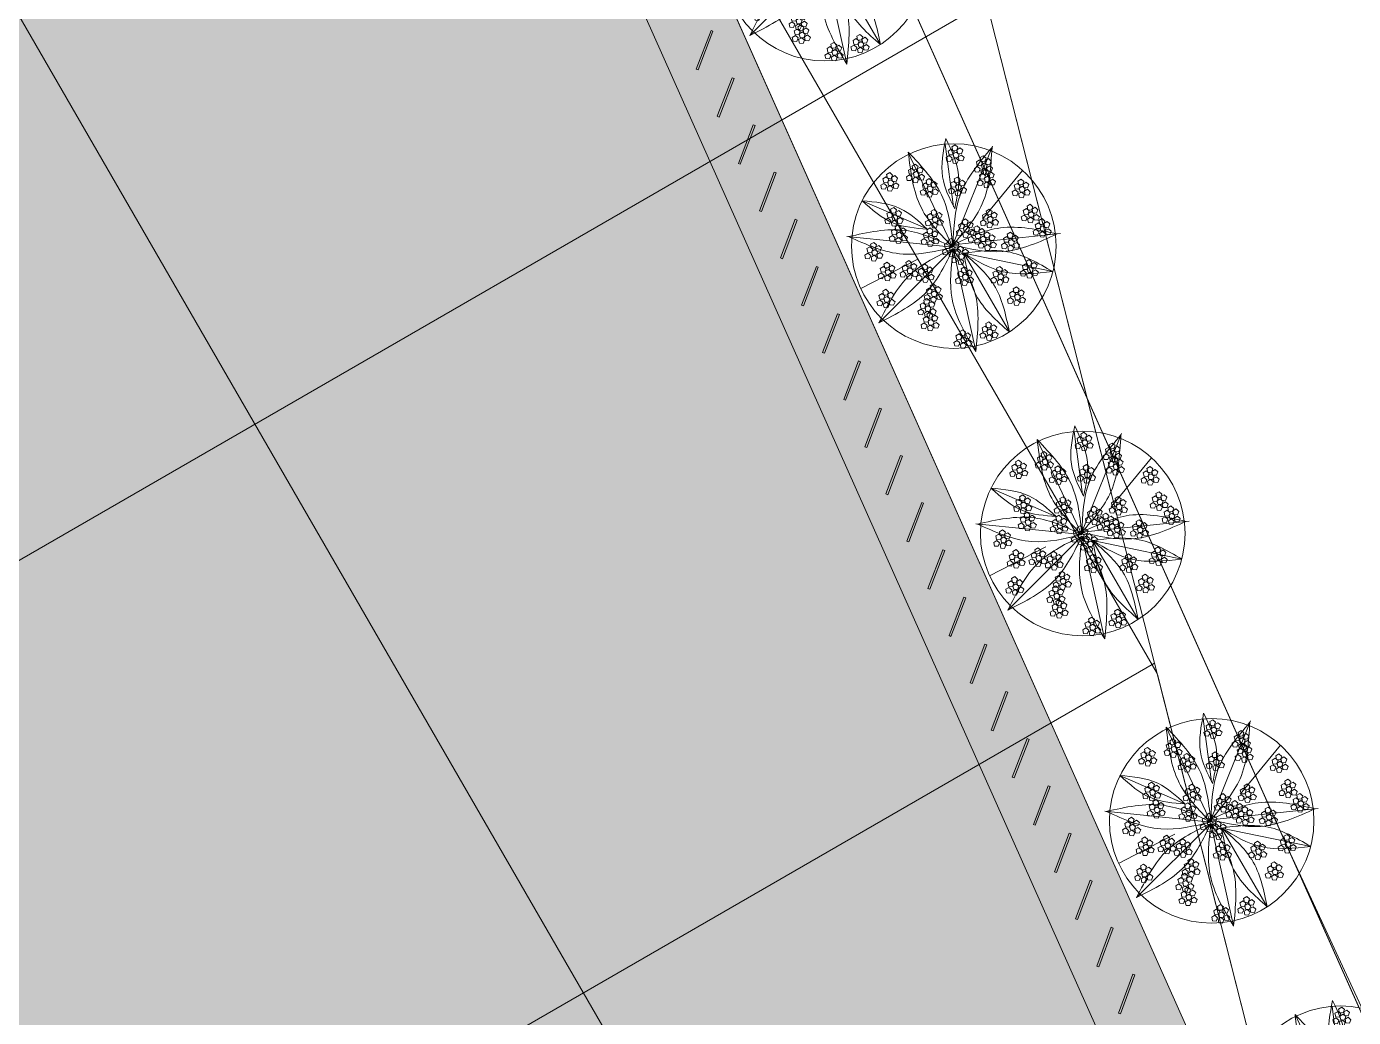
# Model space of a CAD drawing. Header units: inches. Extents: x 0 to 766, y -245 to 236.
# Drawn here: x 279.655 to 282.863, y 84.684 to 87.08 of the extents above; entities that cross this region are included whole.
import ezdxf

# ---------------------------------------------------------------- set-up
doc = ezdxf.new("R2010")
doc.units = ezdxf.units.IN
doc.header["$MEASUREMENT"] = 0
doc.linetypes.add('ACAD_ISO13W100', pattern=[36, 12, -3, 12, -3, 0, -3, 0, -3])
for name, color, linetype, lineweight in [('DLP_ETAPAS', 251, 'Continuous', 9), ('DLP_HATCH', 251, 'Continuous', 9), ('XREF_PAISAJISMO_200612$0$A-CARP', 251, 'Continuous', 9), ('XREF_PAISAJISMO_200612$0$A-MURO BAJO', 251, 'Continuous', 9), ('XREF_PAISAJISMO_200612$0$A-PISO', 251, 'Continuous', 9), ('XREF_PAISAJISMO_200612$0$HATCH MUROS', 251, 'Continuous', 9), ('XREF_VEGETACION_200612$0$0_PA_alternathera verde', 251, 'Continuous', 9), ('XREF_VEGETACION_200612$0$0_PA_TECOMARIA', 251, 'Continuous', 9), ('XREF_VEGETACION_200612$0$0_PA_VEGETACION', 251, 'Continuous', 9)]:
    doc.layers.add(name, color=color, linetype=linetype, lineweight=lineweight)

# ---------------------------------------------------------------- blocks, each defined once
blk = doc.blocks.new('XREF_VEGETACION_200612$0$TECOMARIA1')
at = {"layer": 'XREF_VEGETACION_200612$0$0_PA_TECOMARIA', "color": 87, "lineweight": 0, "true_color": 0x50873a}
for p, q in [((-0.0383, 0.2759), (0.0034, 0.0851)), ((-0.1413, 0.2525), (0.004, 0.0006)), ((0.1426, 0.2507), (0.004, 0.0006)), ((0.22, 0.1821), (0.0943, 0.0634)), ((-0.2346, 0.1388), (-0.0803, 0.0606)), ((0.2914, 0.0743), (0.0092, 0.0045)), ((-0.2816, 0.0442), (0.0012, -0.0018)), ((0.2056, -0.2155), (0.0092, 0.0045)), ((-0.1897, -0.2155), (0.0012, -0.0018)), ((-0.0936, -0.2594), (0.008, -0.0327)), ((0.1095, -0.2594), (0.008, -0.0327)), ((0.2853, -0.0311), (0.1128, -0.0199))]:
    blk.add_line(p, q, dxfattribs=at)
at = {"layer": 'XREF_VEGETACION_200612$0$0_PA_TECOMARIA', "color": 20, "lineweight": 0, "true_color": 0xf94f06}
for points in [[(0.0352, 0.2553), (0.026, 0.2592), (0.0194, 0.2517), (0.0246, 0.2431), (0.0344, 0.2453)], [(0.0529, 0.261), (0.0437, 0.2649), (0.0371, 0.2574), (0.0423, 0.2488), (0.0521, 0.251)], [(0.0683, 0.2596), (0.0591, 0.2636), (0.0525, 0.256), (0.0577, 0.2474), (0.0674, 0.2496)], [(0.0408, 0.2379), (0.0316, 0.2418), (0.025, 0.2343), (0.0301, 0.2257), (0.0399, 0.2279)], [(0.0545, 0.2455), (0.0453, 0.2495), (0.0387, 0.2419), (0.0438, 0.2333), (0.0536, 0.2355)], [(0.0561, 0.2292), (0.0468, 0.2331), (0.0403, 0.2256), (0.0454, 0.217), (0.0552, 0.2192)], [(0.0698, 0.2437), (0.0606, 0.2476), (0.054, 0.2401), (0.0591, 0.2315), (0.0689, 0.2337)], [(0.1126, 0.2181), (0.1033, 0.222), (0.0968, 0.2144), (0.1019, 0.2058), (0.1117, 0.2081)], [(0.1279, 0.2167), (0.1187, 0.2206), (0.1121, 0.2131), (0.1173, 0.2045), (0.1271, 0.2067)], [(-0.1448, 0.1795), (-0.154, 0.1834), (-0.1606, 0.1759), (-0.1554, 0.1673), (-0.1456, 0.1695)], [(-0.1271, 0.1852), (-0.1363, 0.1891), (-0.1429, 0.1816), (-0.1377, 0.173), (-0.1279, 0.1752)], [(-0.1117, 0.1838), (-0.1209, 0.1878), (-0.1275, 0.1802), (-0.1223, 0.1716), (-0.1126, 0.1738)], [(-0.0353, 0.1908), (-0.0445, 0.1948), (-0.0511, 0.1872), (-0.0459, 0.1786), (-0.0361, 0.1809)], [(-0.0176, 0.1965), (-0.0268, 0.2005), (-0.0334, 0.1929), (-0.0282, 0.1843), (-0.0185, 0.1865)], [(-0.016, 0.1811), (-0.0252, 0.185), (-0.0318, 0.1774), (-0.0267, 0.1688), (-0.0169, 0.1711)], [(-0.0022, 0.1952), (-0.0114, 0.1991), (-0.018, 0.1915), (-0.0129, 0.1829), (-0.0031, 0.1852)], [(-0.0007, 0.1792), (-0.01, 0.1831), (-0.0165, 0.1756), (-0.0114, 0.167), (-0.0016, 0.1692)], [(0.0949, 0.2124), (0.0857, 0.2163), (0.0791, 0.2087), (0.0842, 0.2001), (0.094, 0.2024)], [(0.1004, 0.1949), (0.0912, 0.1989), (0.0846, 0.1913), (0.0898, 0.1827), (0.0995, 0.185)], [(0.1141, 0.2026), (0.1049, 0.2065), (0.0983, 0.199), (0.1035, 0.1904), (0.1132, 0.1926)], [(0.1157, 0.1863), (0.1065, 0.1902), (0.0999, 0.1826), (0.105, 0.174), (0.1148, 0.1763)], [(0.1294, 0.2007), (0.1202, 0.2047), (0.1136, 0.1971), (0.1188, 0.1885), (0.1285, 0.1908)], [(-0.1392, 0.1621), (-0.1484, 0.166), (-0.155, 0.1584), (-0.1499, 0.1498), (-0.1401, 0.1521)], [(-0.1255, 0.1697), (-0.1347, 0.1736), (-0.1413, 0.1661), (-0.1362, 0.1575), (-0.1264, 0.1597)], [(-0.1239, 0.1534), (-0.1332, 0.1573), (-0.1397, 0.1498), (-0.1346, 0.1412), (-0.1248, 0.1434)], [(-0.1102, 0.1679), (-0.1194, 0.1718), (-0.126, 0.1642), (-0.1209, 0.1556), (-0.1111, 0.1579)], [(-0.0667, 0.1532), (-0.0759, 0.1571), (-0.0825, 0.1495), (-0.0773, 0.1409), (-0.0676, 0.1432)], [(-0.049, 0.1589), (-0.0582, 0.1628), (-0.0648, 0.1552), (-0.0596, 0.1466), (-0.0499, 0.1489)], [(-0.0474, 0.1434), (-0.0567, 0.1473), (-0.0632, 0.1398), (-0.0581, 0.1312), (-0.0483, 0.1334)], [(-0.0336, 0.1575), (-0.0428, 0.1614), (-0.0494, 0.1539), (-0.0443, 0.1453), (-0.0345, 0.1475)], [(-0.0321, 0.1416), (-0.0414, 0.1455), (-0.048, 0.1379), (-0.0428, 0.1293), (-0.033, 0.1316)], [(-0.0297, 0.1734), (-0.039, 0.1774), (-0.0455, 0.1698), (-0.0404, 0.1612), (-0.0306, 0.1634)], [(-0.0144, 0.1647), (-0.0237, 0.1687), (-0.0303, 0.1611), (-0.0251, 0.1525), (-0.0153, 0.1547)], [(0.085, 0.1585), (0.0758, 0.1625), (0.0692, 0.1549), (0.0744, 0.1463), (0.0842, 0.1485)], [(0.0906, 0.1411), (0.0814, 0.145), (0.0748, 0.1375), (0.0799, 0.1289), (0.0897, 0.1311)], [(0.1027, 0.1642), (0.0935, 0.1681), (0.0869, 0.1606), (0.0921, 0.152), (0.1019, 0.1542)], [(0.1043, 0.1487), (0.0951, 0.1527), (0.0885, 0.1451), (0.0936, 0.1365), (0.1034, 0.1388)], [(0.1181, 0.1629), (0.1089, 0.1668), (0.1023, 0.1592), (0.1075, 0.1506), (0.1172, 0.1529)], [(0.1196, 0.1469), (0.1104, 0.1508), (0.1038, 0.1433), (0.1089, 0.1347), (0.1187, 0.1369)], [(0.2008, 0.155), (0.1916, 0.1589), (0.185, 0.1513), (0.1901, 0.1427), (0.1999, 0.145)], [(0.2185, 0.1607), (0.2093, 0.1646), (0.2027, 0.157), (0.2078, 0.1484), (0.2176, 0.1507)], [(0.22, 0.1452), (0.2108, 0.1491), (0.2042, 0.1416), (0.2094, 0.133), (0.2192, 0.1352)], [(0.2339, 0.1593), (0.2246, 0.1632), (0.218, 0.1557), (0.2232, 0.1471), (0.233, 0.1493)], [(0.2353, 0.1433), (0.2261, 0.1473), (0.2195, 0.1397), (0.2247, 0.1311), (0.2344, 0.1334)], [(-0.1672, 0.1182), (-0.1764, 0.1221), (-0.183, 0.1146), (-0.1779, 0.106), (-0.1681, 0.1082)], [(-0.1495, 0.1239), (-0.1587, 0.1278), (-0.1653, 0.1203), (-0.1602, 0.1117), (-0.1504, 0.1139)], [(-0.148, 0.1084), (-0.1572, 0.1123), (-0.1638, 0.1048), (-0.1586, 0.0962), (-0.1488, 0.0984)], [(-0.1341, 0.1225), (-0.1434, 0.1265), (-0.15, 0.1189), (-0.1448, 0.1103), (-0.135, 0.1125)], [(-0.1327, 0.1066), (-0.1419, 0.1105), (-0.1485, 0.1029), (-0.1433, 0.0943), (-0.1335, 0.0966)], [(-0.0611, 0.1358), (-0.0704, 0.1397), (-0.077, 0.1321), (-0.0718, 0.1235), (-0.062, 0.1258)], [(-0.0459, 0.1271), (-0.0551, 0.131), (-0.0617, 0.1234), (-0.0565, 0.1148), (-0.0467, 0.1171)], [(0.1059, 0.1324), (0.0966, 0.1363), (0.0901, 0.1288), (0.0952, 0.1202), (0.105, 0.1224)], [(0.2063, 0.1376), (0.1971, 0.1415), (0.1905, 0.1339), (0.1957, 0.1253), (0.2054, 0.1276)], [(0.2216, 0.1289), (0.2124, 0.1328), (0.2058, 0.1252), (0.211, 0.1166), (0.2207, 0.1189)], [(-0.2291, 0.0778), (-0.2384, 0.0818), (-0.2449, 0.0742), (-0.2398, 0.0656), (-0.23, 0.0679)], [(-0.2114, 0.0835), (-0.2207, 0.0875), (-0.2273, 0.0799), (-0.2221, 0.0713), (-0.2123, 0.0735)], [(-0.1961, 0.0822), (-0.2053, 0.0861), (-0.2119, 0.0785), (-0.2067, 0.0699), (-0.197, 0.0722)], [(-0.1617, 0.1008), (-0.1709, 0.1047), (-0.1775, 0.0971), (-0.1723, 0.0885), (-0.1626, 0.0908)], [(-0.1464, 0.0921), (-0.1556, 0.096), (-0.1622, 0.0885), (-0.157, 0.0799), (-0.1473, 0.0821)], [(-0.1286, 0.0725), (-0.1378, 0.0764), (-0.1444, 0.0689), (-0.1392, 0.0603), (-0.1295, 0.0625)], [(-0.1109, 0.0782), (-0.1201, 0.0821), (-0.1267, 0.0746), (-0.1215, 0.066), (-0.1118, 0.0682)], [(-0.0955, 0.0768), (-0.1047, 0.0808), (-0.1113, 0.0732), (-0.1062, 0.0646), (-0.0964, 0.0668)], [(-0.0227, 0.0778), (-0.0319, 0.0818), (-0.0385, 0.0742), (-0.0334, 0.0656), (-0.0236, 0.0679)], [(-0.005, 0.0835), (-0.0142, 0.0875), (-0.0208, 0.0799), (-0.0157, 0.0713), (-0.0059, 0.0735)], [(0.0104, 0.0822), (0.0011, 0.0861), (-0.0054, 0.0785), (-0.0003, 0.0699), (0.0095, 0.0722)], [(0.0249, 0.0984), (0.0157, 0.1023), (0.0091, 0.0947), (0.0142, 0.0861), (0.024, 0.0884)], [(0.0304, 0.0809), (0.0212, 0.0849), (0.0146, 0.0773), (0.0198, 0.0687), (0.0295, 0.071)], [(0.0426, 0.104), (0.0333, 0.108), (0.0268, 0.1004), (0.0319, 0.0918), (0.0417, 0.0941)], [(0.0441, 0.0886), (0.0349, 0.0925), (0.0283, 0.0849), (0.0335, 0.0763), (0.0432, 0.0786)], [(0.0457, 0.0722), (0.0365, 0.0762), (0.0299, 0.0686), (0.0351, 0.06), (0.0448, 0.0623)], [(0.0579, 0.1027), (0.0487, 0.1066), (0.0421, 0.0991), (0.0473, 0.0905), (0.0571, 0.0927)], [(0.0594, 0.0867), (0.0502, 0.0907), (0.0436, 0.0831), (0.0488, 0.0745), (0.0585, 0.0767)], [(0.1335, 0.0984), (0.1242, 0.1023), (0.1177, 0.0947), (0.1228, 0.0861), (0.1326, 0.0884)], [(0.139, 0.0809), (0.1298, 0.0849), (0.1232, 0.0773), (0.1284, 0.0687), (0.1381, 0.071)], [(0.1512, 0.104), (0.1419, 0.108), (0.1354, 0.1004), (0.1405, 0.0918), (0.1503, 0.0941)], [(0.1527, 0.0886), (0.1435, 0.0925), (0.1369, 0.0849), (0.1421, 0.0763), (0.1518, 0.0786)], [(0.1543, 0.0722), (0.1451, 0.0762), (0.1385, 0.0686), (0.1436, 0.06), (0.1534, 0.0623)], [(0.1665, 0.1027), (0.1573, 0.1066), (0.1507, 0.0991), (0.1559, 0.0905), (0.1657, 0.0927)], [(0.168, 0.0867), (0.1588, 0.0907), (0.1522, 0.0831), (0.1574, 0.0745), (0.1671, 0.0767)], [(0.2221, 0.0752), (0.2128, 0.0791), (0.2062, 0.0715), (0.2114, 0.0629), (0.2212, 0.0652)], [(0.2398, 0.0809), (0.2305, 0.0848), (0.2239, 0.0772), (0.2291, 0.0686), (0.2389, 0.0709)], [(0.2551, 0.0795), (0.2459, 0.0834), (0.2393, 0.0759), (0.2445, 0.0673), (0.2542, 0.0695)], [(-0.2236, 0.0604), (-0.2328, 0.0643), (-0.2394, 0.0568), (-0.2343, 0.0482), (-0.2245, 0.0504)], [(-0.2099, 0.0681), (-0.2191, 0.072), (-0.2257, 0.0644), (-0.2205, 0.0558), (-0.2108, 0.0581)], [(-0.2083, 0.0517), (-0.2175, 0.0557), (-0.2241, 0.0481), (-0.219, 0.0395), (-0.2092, 0.0417)], [(-0.1946, 0.0662), (-0.2038, 0.0701), (-0.2104, 0.0626), (-0.2053, 0.054), (-0.1955, 0.0562)], [(-0.123, 0.0551), (-0.1323, 0.059), (-0.1389, 0.0514), (-0.1337, 0.0428), (-0.1239, 0.0451)], [(-0.1093, 0.0627), (-0.1186, 0.0667), (-0.1251, 0.0591), (-0.12, 0.0505), (-0.1102, 0.0527)], [(-0.1077, 0.0464), (-0.117, 0.0503), (-0.1236, 0.0428), (-0.1184, 0.0342), (-0.1086, 0.0364)], [(-0.094, 0.0609), (-0.1033, 0.0648), (-0.1098, 0.0572), (-0.1047, 0.0486), (-0.0949, 0.0509)], [(-0.093, 0.0369), (-0.1022, 0.0408), (-0.1088, 0.0333), (-0.1036, 0.0247), (-0.0938, 0.0269)], [(-0.0776, 0.0355), (-0.0868, 0.0395), (-0.0934, 0.0319), (-0.0883, 0.0233), (-0.0785, 0.0255)], [(-0.0172, 0.0604), (-0.0264, 0.0643), (-0.033, 0.0568), (-0.0278, 0.0482), (-0.0181, 0.0504)], [(-0.0035, 0.0681), (-0.0127, 0.072), (-0.0193, 0.0644), (-0.0141, 0.0558), (-0.0043, 0.0581)], [(-0.0019, 0.0517), (-0.0111, 0.0557), (-0.0177, 0.0481), (-0.0125, 0.0395), (-0.0028, 0.0417)], [(0.0118, 0.0662), (0.0026, 0.0701), (-0.004, 0.0626), (0.0012, 0.054), (0.011, 0.0562)], [(0.1972, 0.0473), (0.188, 0.0513), (0.1814, 0.0437), (0.1865, 0.0351), (0.1963, 0.0374)], [(0.2149, 0.053), (0.2057, 0.057), (0.1991, 0.0494), (0.2042, 0.0408), (0.214, 0.043)], [(0.2164, 0.0376), (0.2072, 0.0415), (0.2006, 0.0339), (0.2058, 0.0253), (0.2156, 0.0276)], [(0.2276, 0.0578), (0.2184, 0.0617), (0.2118, 0.0541), (0.2169, 0.0455), (0.2267, 0.0478)], [(0.2303, 0.0517), (0.221, 0.0556), (0.2145, 0.048), (0.2196, 0.0394), (0.2294, 0.0417)], [(0.2317, 0.0357), (0.2225, 0.0397), (0.2159, 0.0321), (0.2211, 0.0235), (0.2309, 0.0257)], [(0.2413, 0.0654), (0.2321, 0.0693), (0.2255, 0.0618), (0.2306, 0.0532), (0.2404, 0.0554)], [(0.2429, 0.0491), (0.2337, 0.053), (0.2271, 0.0454), (0.2322, 0.0368), (0.242, 0.0391)], [(0.2566, 0.0636), (0.2474, 0.0675), (0.2408, 0.0599), (0.2459, 0.0513), (0.2557, 0.0536)], [(-0.1107, 0.0312), (-0.1199, 0.0351), (-0.1265, 0.0276), (-0.1213, 0.019), (-0.1115, 0.0212)], [(-0.1051, 0.0138), (-0.1144, 0.0177), (-0.1209, 0.0102), (-0.1158, 0.0016), (-0.106, 0.0038)], [(-0.0914, 0.0214), (-0.1006, 0.0254), (-0.1072, 0.0178), (-0.1021, 0.0092), (-0.0923, 0.0114)], [(-0.0898, 0.0051), (-0.0991, 0.009), (-0.1056, 0.0015), (-0.1005, -0.0071), (-0.0907, -0.0049)], [(-0.0761, 0.0196), (-0.0853, 0.0235), (-0.0919, 0.0159), (-0.0868, 0.0073), (-0.077, 0.0096)], [(-0.0119, 0.0142), (-0.0212, 0.0181), (-0.0277, 0.0105), (-0.0226, 0.0019), (-0.0128, 0.0042)], [(-0.0064, -0.0033), (-0.0156, 0.0007), (-0.0222, -0.0069), (-0.0171, -0.0155), (-0.0073, -0.0132)], [(0.0058, 0.0199), (-0.0035, 0.0238), (-0.01, 0.0162), (-0.0049, 0.0076), (0.0049, 0.0099)], [(0.0073, 0.0044), (-0.0019, 0.0083), (-0.0085, 0.0008), (-0.0033, -0.0078), (0.0064, -0.0056)], [(0.0211, 0.0185), (0.0119, 0.0224), (0.0053, 0.0149), (0.0105, 0.0063), (0.0203, 0.0085)], [(0.0226, 0.0025), (0.0134, 0.0065), (0.0068, -0.0011), (0.012, -0.0097), (0.0217, -0.0074)], [(0.0536, 0.0142), (0.0444, 0.0181), (0.0378, 0.0105), (0.0429, 0.0019), (0.0527, 0.0042)], [(0.0591, -0.0033), (0.0499, 0.0007), (0.0433, -0.0069), (0.0485, -0.0155), (0.0582, -0.0132)], [(0.0713, 0.0199), (0.0621, 0.0238), (0.0555, 0.0162), (0.0606, 0.0076), (0.0704, 0.0099)], [(0.0728, 0.0044), (0.0636, 0.0083), (0.057, 0.0008), (0.0622, -0.0078), (0.072, -0.0056)], [(0.0867, 0.0185), (0.0774, 0.0224), (0.0708, 0.0149), (0.076, 0.0063), (0.0858, 0.0085)], [(0.0881, 0.0025), (0.0789, 0.0065), (0.0723, -0.0011), (0.0775, -0.0097), (0.0872, -0.0074)], [(0.2027, 0.0299), (0.1935, 0.0339), (0.1869, 0.0263), (0.1921, 0.0177), (0.2018, 0.0199)], [(0.218, 0.0212), (0.2088, 0.0252), (0.2022, 0.0176), (0.2074, 0.009), (0.2171, 0.0112)], [(-0.1839, -0.0277), (-0.1931, -0.0238), (-0.1997, -0.0313), (-0.1946, -0.0399), (-0.1848, -0.0377)], [(-0.1662, -0.022), (-0.1754, -0.0181), (-0.182, -0.0256), (-0.1769, -0.0343), (-0.1671, -0.032)], [(-0.1647, -0.0375), (-0.1739, -0.0336), (-0.1805, -0.0411), (-0.1753, -0.0497), (-0.1655, -0.0475)], [(-0.1508, -0.0234), (-0.1601, -0.0194), (-0.1666, -0.027), (-0.1615, -0.0356), (-0.1517, -0.0334)], [(-0.1494, -0.0393), (-0.1586, -0.0354), (-0.1652, -0.043), (-0.16, -0.0516), (-0.1502, -0.0493)], [(-0.1412, -0.0181), (-0.1504, -0.0142), (-0.157, -0.0218), (-0.1518, -0.0304), (-0.1421, -0.0281)], [(-0.1356, -0.0355), (-0.1449, -0.0316), (-0.1515, -0.0392), (-0.1463, -0.0478), (-0.1365, -0.0455)], [(-0.1235, -0.0124), (-0.1327, -0.0085), (-0.1393, -0.0161), (-0.1341, -0.0247), (-0.1244, -0.0224)], [(-0.1219, -0.0279), (-0.1312, -0.024), (-0.1377, -0.0315), (-0.1326, -0.0401), (-0.1228, -0.0379)], [(-0.1081, -0.0138), (-0.1173, -0.0099), (-0.1239, -0.0174), (-0.1188, -0.026), (-0.109, -0.0238)], [(-0.1066, -0.0297), (-0.1159, -0.0258), (-0.1224, -0.0334), (-0.1173, -0.042), (-0.1075, -0.0397)], [(-0.0146, -0.019), (-0.0238, -0.0151), (-0.0304, -0.0227), (-0.0253, -0.0313), (-0.0155, -0.029)], [(-0.0091, -0.0364), (-0.0183, -0.0325), (-0.0249, -0.0401), (-0.0197, -0.0487), (-0.01, -0.0464)], [(0.0031, -0.0133), (-0.0062, -0.0094), (-0.0127, -0.017), (-0.0076, -0.0256), (0.0022, -0.0233)], [(0.0046, -0.0288), (-0.0046, -0.0249), (-0.0112, -0.0324), (-0.006, -0.041), (0.0037, -0.0388)], [(0.0089, -0.0119), (-0.0003, -0.008), (-0.0069, -0.0156), (-0.0018, -0.0242), (0.008, -0.0219)], [(0.0184, -0.0147), (0.0092, -0.0108), (0.0026, -0.0183), (0.0078, -0.0269), (0.0176, -0.0247)], [(0.0199, -0.0306), (0.0107, -0.0267), (0.0041, -0.0343), (0.0093, -0.0429), (0.019, -0.0406)], [(0.0572, -0.0226), (0.048, -0.0187), (0.0414, -0.0262), (0.0465, -0.0348), (0.0563, -0.0326)], [(0.0627, -0.04), (0.0535, -0.0361), (0.0469, -0.0437), (0.0521, -0.0523), (0.0618, -0.05)], [(0.0744, -0.0119), (0.0652, -0.008), (0.0586, -0.0156), (0.0638, -0.0242), (0.0735, -0.0219)], [(0.0749, -0.0169), (0.0656, -0.013), (0.0591, -0.0206), (0.0642, -0.0292), (0.074, -0.0269)], [(0.0764, -0.0324), (0.0672, -0.0285), (0.0606, -0.036), (0.0658, -0.0446), (0.0755, -0.0424)], [(0.0902, -0.0183), (0.081, -0.0144), (0.0744, -0.0219), (0.0796, -0.0305), (0.0894, -0.0283)], [(0.0917, -0.0342), (0.0825, -0.0303), (0.0759, -0.0379), (0.0811, -0.0465), (0.0908, -0.0442)], [(0.1133, -0.0234), (0.1041, -0.0194), (0.0975, -0.027), (0.1027, -0.0356), (0.1124, -0.0333)], [(0.131, -0.0177), (0.1218, -0.0137), (0.1152, -0.0213), (0.1204, -0.0299), (0.1301, -0.0277)], [(0.1326, -0.0331), (0.1233, -0.0292), (0.1168, -0.0368), (0.1219, -0.0454), (0.1317, -0.0431)], [(0.1464, -0.019), (0.1372, -0.0151), (0.1306, -0.0227), (0.1357, -0.0313), (0.1455, -0.029)], [(0.1479, -0.035), (0.1386, -0.0311), (0.132, -0.0386), (0.1372, -0.0472), (0.147, -0.045)], [(-0.2094, -0.0567), (-0.2186, -0.0528), (-0.2252, -0.0603), (-0.22, -0.0689), (-0.2103, -0.0667)], [(-0.2039, -0.0741), (-0.2131, -0.0702), (-0.2197, -0.0777), (-0.2145, -0.0863), (-0.2047, -0.0841)], [(-0.1917, -0.051), (-0.2009, -0.0471), (-0.2075, -0.0546), (-0.2024, -0.0632), (-0.1926, -0.061)], [(-0.1901, -0.0665), (-0.1994, -0.0625), (-0.206, -0.0701), (-0.2008, -0.0787), (-0.191, -0.0765)], [(-0.1784, -0.0451), (-0.1876, -0.0412), (-0.1942, -0.0488), (-0.189, -0.0574), (-0.1792, -0.0551)], [(-0.1763, -0.0524), (-0.1856, -0.0484), (-0.1921, -0.056), (-0.187, -0.0646), (-0.1772, -0.0623)], [(-0.1749, -0.0683), (-0.1841, -0.0644), (-0.1907, -0.0719), (-0.1855, -0.0805), (-0.1757, -0.0783)], [(-0.1631, -0.0538), (-0.1723, -0.0499), (-0.1789, -0.0574), (-0.1737, -0.066), (-0.164, -0.0638)], [(-0.1203, -0.0442), (-0.1296, -0.0403), (-0.1362, -0.0479), (-0.131, -0.0565), (-0.1212, -0.0542)], [(-0.0541, -0.0603), (-0.0633, -0.0563), (-0.0699, -0.0639), (-0.0648, -0.0725), (-0.055, -0.0703)], [(-0.0364, -0.0546), (-0.0456, -0.0507), (-0.0522, -0.0582), (-0.0471, -0.0668), (-0.0373, -0.0646)], [(-0.0349, -0.0701), (-0.0441, -0.0661), (-0.0507, -0.0737), (-0.0455, -0.0823), (-0.0358, -0.08)], [(-0.021, -0.0559), (-0.0303, -0.052), (-0.0369, -0.0596), (-0.0317, -0.0682), (-0.0219, -0.0659)], [(-0.0196, -0.0719), (-0.0288, -0.068), (-0.0354, -0.0755), (-0.0302, -0.0841), (-0.0205, -0.0819)], [(0.0599, -0.0549), (0.0506, -0.051), (0.0441, -0.0585), (0.0492, -0.0671), (0.059, -0.0649)], [(0.0654, -0.0723), (0.0562, -0.0684), (0.0496, -0.0759), (0.0548, -0.0845), (0.0645, -0.0823)], [(0.0776, -0.0492), (0.0683, -0.0453), (0.0618, -0.0528), (0.0669, -0.0614), (0.0767, -0.0592)], [(0.078, -0.0487), (0.0688, -0.0448), (0.0622, -0.0524), (0.0674, -0.061), (0.0771, -0.0587)], [(0.0791, -0.0647), (0.0699, -0.0607), (0.0633, -0.0683), (0.0685, -0.0769), (0.0782, -0.0747)], [(0.0929, -0.0506), (0.0837, -0.0466), (0.0771, -0.0542), (0.0823, -0.0628), (0.0921, -0.0606)], [(0.0944, -0.0665), (0.0852, -0.0626), (0.0786, -0.0701), (0.0838, -0.0787), (0.0935, -0.0765)], [(0.1189, -0.0408), (0.1096, -0.0368), (0.103, -0.0444), (0.1082, -0.053), (0.118, -0.0508)], [(0.1341, -0.0495), (0.1249, -0.0455), (0.1183, -0.0531), (0.1235, -0.0617), (0.1333, -0.0595)], [(0.2304, -0.0459), (0.2212, -0.042), (0.2146, -0.0496), (0.2198, -0.0582), (0.2295, -0.0559)], [(0.2359, -0.0633), (0.2267, -0.0594), (0.2201, -0.067), (0.2253, -0.0756), (0.2351, -0.0733)], [(0.2481, -0.0402), (0.2389, -0.0363), (0.2323, -0.0439), (0.2374, -0.0525), (0.2472, -0.0502)], [(0.2497, -0.0557), (0.2404, -0.0518), (0.2338, -0.0593), (0.239, -0.0679), (0.2488, -0.0657)], [(0.2512, -0.072), (0.242, -0.0681), (0.2354, -0.0757), (0.2406, -0.0843), (0.2504, -0.082)], [(0.2635, -0.0416), (0.2542, -0.0377), (0.2477, -0.0452), (0.2528, -0.0538), (0.2626, -0.0516)], [(0.2649, -0.0575), (0.2557, -0.0536), (0.2491, -0.0612), (0.2543, -0.0698), (0.2641, -0.0675)], [(-0.1886, -0.0828), (-0.1978, -0.0789), (-0.2044, -0.0864), (-0.1992, -0.095), (-0.1894, -0.0928)], [(-0.0486, -0.0777), (-0.0578, -0.0738), (-0.0644, -0.0813), (-0.0592, -0.0899), (-0.0495, -0.0877)], [(-0.0333, -0.0864), (-0.0425, -0.0825), (-0.0491, -0.09), (-0.0439, -0.0986), (-0.0342, -0.0964)], [(0.0807, -0.081), (0.0715, -0.0771), (0.0649, -0.0846), (0.07, -0.0932), (0.0798, -0.091)], [(0.0958, -0.1069), (0.0866, -0.103), (0.08, -0.1105), (0.0851, -0.1191), (0.0949, -0.1169)], [(0.1135, -0.1012), (0.1042, -0.0973), (0.0977, -0.1049), (0.1028, -0.1135), (0.1126, -0.1112)], [(0.1288, -0.1026), (0.1196, -0.0987), (0.113, -0.1062), (0.1182, -0.1148), (0.128, -0.1126)], [(0.1891, -0.106), (0.1799, -0.1021), (0.1733, -0.1096), (0.1785, -0.1182), (0.1882, -0.116)], [(0.2068, -0.1003), (0.1976, -0.0964), (0.191, -0.104), (0.1962, -0.1126), (0.2059, -0.1103)], [(0.2222, -0.1017), (0.213, -0.0978), (0.2064, -0.1053), (0.2115, -0.1139), (0.2213, -0.1117)], [(0.0031, -0.1378), (-0.0061, -0.1339), (-0.0127, -0.1415), (-0.0075, -0.1501), (0.0022, -0.1478)], [(0.0208, -0.1321), (0.0116, -0.1282), (0.005, -0.1358), (0.0102, -0.1444), (0.0199, -0.1421)], [(0.0224, -0.1476), (0.0132, -0.1437), (0.0066, -0.1512), (0.0117, -0.1598), (0.0215, -0.1576)], [(0.0362, -0.1335), (0.027, -0.1296), (0.0204, -0.1371), (0.0255, -0.1457), (0.0353, -0.1435)], [(0.1013, -0.1243), (0.0921, -0.1204), (0.0855, -0.128), (0.0907, -0.1366), (0.1004, -0.1343)], [(0.115, -0.1167), (0.1058, -0.1128), (0.0992, -0.1203), (0.1044, -0.1289), (0.1141, -0.1267)], [(0.1166, -0.133), (0.1074, -0.1291), (0.1008, -0.1367), (0.1059, -0.1453), (0.1157, -0.143)], [(0.1303, -0.1185), (0.1211, -0.1146), (0.1145, -0.1222), (0.1197, -0.1308), (0.1294, -0.1285)], [(0.1947, -0.1234), (0.1854, -0.1195), (0.1788, -0.1271), (0.184, -0.1357), (0.1938, -0.1334)], [(0.2084, -0.1158), (0.1991, -0.1119), (0.1926, -0.1194), (0.1977, -0.128), (0.2075, -0.1258)], [(0.2099, -0.1321), (0.2007, -0.1282), (0.1941, -0.1358), (0.1993, -0.1444), (0.2091, -0.1421)], [(0.2237, -0.1176), (0.2144, -0.1137), (0.2078, -0.1213), (0.213, -0.1299), (0.2228, -0.1276)], [(-0.1959, -0.1571), (-0.2052, -0.1532), (-0.2117, -0.1608), (-0.2066, -0.1694), (-0.1968, -0.1671)], [(-0.1904, -0.1746), (-0.1996, -0.1706), (-0.2062, -0.1782), (-0.201, -0.1868), (-0.1913, -0.1845)], [(-0.1782, -0.1514), (-0.1875, -0.1475), (-0.194, -0.1551), (-0.1889, -0.1637), (-0.1791, -0.1614)], [(-0.1767, -0.1669), (-0.1859, -0.163), (-0.1925, -0.1705), (-0.1873, -0.1791), (-0.1776, -0.1769)], [(-0.1751, -0.1832), (-0.1843, -0.1793), (-0.1909, -0.1869), (-0.1858, -0.1955), (-0.176, -0.1932)], [(-0.1629, -0.1528), (-0.1721, -0.1489), (-0.1787, -0.1564), (-0.1735, -0.165), (-0.1637, -0.1628)], [(-0.1614, -0.1688), (-0.1706, -0.1648), (-0.1772, -0.1724), (-0.172, -0.181), (-0.1623, -0.1787)], [(0.0087, -0.1552), (-0.0006, -0.1513), (-0.0071, -0.1589), (-0.002, -0.1675), (0.0078, -0.1652)], [(0.024, -0.1639), (0.0147, -0.16), (0.0081, -0.1676), (0.0133, -0.1762), (0.0231, -0.1739)], [(0.0377, -0.1494), (0.0284, -0.1455), (0.0219, -0.1531), (0.027, -0.1617), (0.0368, -0.1594)], [(0.1765, -0.1552), (0.1673, -0.1513), (0.1607, -0.1588), (0.1659, -0.1674), (0.1756, -0.1652)], [(0.1821, -0.1726), (0.1728, -0.1687), (0.1663, -0.1763), (0.1714, -0.1849), (0.1812, -0.1826)], [(0.1942, -0.1495), (0.185, -0.1456), (0.1784, -0.1531), (0.1836, -0.1617), (0.1933, -0.1595)], [(0.1958, -0.165), (0.1866, -0.161), (0.18, -0.1686), (0.1851, -0.1772), (0.1949, -0.175)], [(0.1974, -0.1813), (0.1881, -0.1774), (0.1815, -0.1849), (0.1867, -0.1935), (0.1965, -0.1913)], [(0.2096, -0.1509), (0.2004, -0.1469), (0.1938, -0.1545), (0.1989, -0.1631), (0.2087, -0.1609)], [(0.2111, -0.1668), (0.2018, -0.1629), (0.1953, -0.1705), (0.2004, -0.1791), (0.2102, -0.1768)], [(-0.1367, -0.2021), (-0.1459, -0.1981), (-0.1525, -0.2057), (-0.1473, -0.2143), (-0.1375, -0.212)], [(-0.1311, -0.2195), (-0.1404, -0.2156), (-0.1469, -0.2231), (-0.1418, -0.2317), (-0.132, -0.2295)], [(-0.119, -0.1964), (-0.1282, -0.1924), (-0.1348, -0.2), (-0.1296, -0.2086), (-0.1199, -0.2064)], [(-0.1174, -0.2118), (-0.1266, -0.2079), (-0.1332, -0.2155), (-0.1281, -0.2241), (-0.1183, -0.2218)], [(-0.1036, -0.1977), (-0.1128, -0.1938), (-0.1194, -0.2014), (-0.1143, -0.21), (-0.1045, -0.2077)], [(-0.1021, -0.2137), (-0.1113, -0.2098), (-0.1179, -0.2173), (-0.1128, -0.2259), (-0.103, -0.2237)], [(-0.0155, -0.2074), (-0.0247, -0.2034), (-0.0313, -0.211), (-0.0262, -0.2196), (-0.0164, -0.2173)], [(0.0022, -0.2017), (-0.0071, -0.1977), (-0.0136, -0.2053), (-0.0085, -0.2139), (0.0013, -0.2117)], [(0.0037, -0.2171), (-0.0055, -0.2132), (-0.0121, -0.2208), (-0.0069, -0.2294), (0.0028, -0.2271)], [(0.0175, -0.203), (0.0083, -0.1991), (0.0017, -0.2067), (0.0069, -0.2153), (0.0167, -0.213)], [(0.019, -0.219), (0.0098, -0.2151), (0.0032, -0.2226), (0.0084, -0.2312), (0.0181, -0.229)], [(0.0653, -0.1921), (0.056, -0.1882), (0.0494, -0.1957), (0.0546, -0.2043), (0.0644, -0.2021)], [(0.0708, -0.2095), (0.0616, -0.2056), (0.055, -0.2132), (0.0601, -0.2218), (0.0699, -0.2195)], [(0.083, -0.1864), (0.0737, -0.1825), (0.0671, -0.1901), (0.0723, -0.1987), (0.0821, -0.1964)], [(0.0845, -0.2019), (0.0753, -0.198), (0.0687, -0.2055), (0.0738, -0.2141), (0.0836, -0.2119)], [(0.0861, -0.2182), (0.0769, -0.2143), (0.0703, -0.2219), (0.0754, -0.2305), (0.0852, -0.2282)], [(0.0983, -0.1878), (0.0891, -0.1839), (0.0825, -0.1914), (0.0877, -0.2), (0.0974, -0.1978)], [(0.0998, -0.2037), (0.0906, -0.1998), (0.084, -0.2074), (0.0891, -0.216), (0.0989, -0.2137)], [(-0.1158, -0.2282), (-0.1251, -0.2242), (-0.1316, -0.2318), (-0.1265, -0.2404), (-0.1167, -0.2382)], [(-0.01, -0.2248), (-0.0192, -0.2208), (-0.0258, -0.2284), (-0.0206, -0.237), (-0.0109, -0.2348)], [(0.0053, -0.2335), (-0.0039, -0.2295), (-0.0105, -0.2371), (-0.0053, -0.2457), (0.0044, -0.2435)]]:
    blk.add_lwpolyline(points, close=True, dxfattribs=at)
at = {"layer": 'XREF_VEGETACION_200612$0$0_PA_TECOMARIA', "lineweight": 15}
blk.add_circle((0.008, 0.0006), 0.2791, dxfattribs=at)
at = {"layer": 'XREF_VEGETACION_200612$0$0_PA_TECOMARIA', "color": 87, "lineweight": 0, "true_color": 0x50873a}
for points in [[(-0.038, 0.2761), (-0.0195, 0.2448), (0.0153, 0.186), (0.007, 0.1184), (0.0031, 0.0868), (-0.0135, 0.114), (-0.0491, 0.172), (-0.0419, 0.2399), (-0.038, 0.2761)], [(-0.1392, 0.2488), (-0.099, 0.213), (-0.0235, 0.1458), (-0.0048, 0.0469), (0.004, 0.0006), (-0.0317, 0.0313), (-0.108, 0.0971), (-0.1283, 0.1961), (-0.1392, 0.2488)], [(0.1431, 0.2511), (0.1331, 0.1983), (0.1143, 0.0989), (0.0391, 0.032), (0.0039, 0.0007), (0.0119, 0.0471), (0.029, 0.1463), (0.1035, 0.2147), (0.1431, 0.2511)], [(0.2337, 0.1902), (0.2006, 0.175), (0.1385, 0.1466), (0.1068, 0.0864), (0.0919, 0.0582), (0.1211, 0.071), (0.1834, 0.0983), (0.2162, 0.1583), (0.2337, 0.1902)], [(0.2872, 0.0733), (0.2417, 0.0446), (0.1562, -0.0094), (0.056, 0), (0.0091, 0.0044), (0.0485, 0.0302), (0.1328, 0.0853), (0.2336, 0.0775), (0.2872, 0.0733)], [(-0.2816, 0.0442), (-0.2285, 0.0527), (-0.1287, 0.0687), (-0.0403, 0.0207), (0.0012, -0.0018), (-0.0453, -0.01), (-0.1444, -0.0275), (-0.234, 0.0193), (-0.2816, 0.0442)], [(0.1999, -0.2091), (0.1786, -0.1597), (0.1385, -0.0669), (0.0504, -0.0181), (0.0092, 0.0048), (0.0272, -0.0388), (0.0657, -0.1318), (0.1533, -0.1823), (0.1999, -0.2091)], [(-0.1903, -0.2161), (-0.1436, -0.1893), (-0.0559, -0.139), (-0.0174, -0.046), (0.0007, -0.0025), (-0.0405, -0.0253), (-0.1286, -0.074), (-0.1689, -0.1668), (-0.1903, -0.2161)], [(-0.0936, -0.2594), (-0.0621, -0.225), (-0.0029, -0.1604), (0.0045, -0.0734), (0.008, -0.0327), (-0.0201, -0.0624), (-0.0801, -0.1258), (-0.0889, -0.213), (-0.0936, -0.2594)], [(0.1095, -0.2594), (0.1048, -0.213), (0.096, -0.1258), (0.036, -0.0624), (0.008, -0.0327), (0.0114, -0.0734), (0.0189, -0.1604), (0.0781, -0.225), (0.1095, -0.2594)]]:
    blk.add_open_spline(points, degree=3, knots=[0, 0, 0, 0, 0.1562175, 0.2937817, 0.2937817, 0.2937817, 0.431346, 0.5875635, 0.5875635, 0.5875635, 0.5875635], dxfattribs=at)
blk = doc.blocks.new('*U201')
at = {"layer": 'XREF_VEGETACION_200612$0$0_PA_TECOMARIA', "xscale": 0.8860879286641614, "yscale": 0.8860879286641614, "zscale": 0.8860879286641614, "rotation": 300.0587768021542}
blk.add_blockref('XREF_VEGETACION_200612$0$TECOMARIA1', (0.2485, -0.2388), dxfattribs=at)
blk = doc.blocks.new('*U200')
at = {"layer": 'XREF_VEGETACION_200612$0$0_PA_VEGETACION', "color": 0, "linetype": 'ByBlock', "lineweight": -2, "transparency": 16777216, "rotation": 114.1583967784256}
for p in [(104.9042, 47.9032), (105.2159, 47.2083), (105.5276, 46.5134), (105.8393, 45.8185), (106.151, 45.1236)]:
    blk.add_blockref('*U201', p, dxfattribs=at)
blk = doc.blocks.new('XREF_PAISAJISMO_200612$0$baranda exterior')
at = {"layer": 'XREF_PAISAJISMO_200612$0$A-PISO', "true_color": 0xffffff}
h = blk.add_hatch(color=7, dxfattribs=at)
h.dxf.hatch_style = 1
h.paths.add_polyline_path([(-0.05, 0), (0.05, 0), (0.05, 0.005), (-0.05, 0.005)])
blk.add_lwpolyline([(-0.05, 0), (0.05, 0), (0.05, 0.005), (-0.05, 0.005)], close=True)
blk = doc.blocks.new('XREF_PAISAJISMO_200612')
at = {"layer": 'XREF_PAISAJISMO_200612$0$HATCH MUROS', "true_color": 0xf8991e, "transparency": 33554636}
h = blk.add_hatch(color=30, dxfattribs=at)
h.dxf.hatch_style = 1
h.paths.add_polyline_path([(121.9651, 92.3955), (121.7786, 92.32), (123.0201, 87.8956), (126.5429, 80.0019), (128.3431, 69.2916), (121.4767, 57.4267), (121.6497, 57.3265), (128.5523, 69.2538), (126.7359, 80.0601), (123.2087, 87.9637)])
h = blk.add_hatch(color=30, dxfattribs=at)
h.dxf.hatch_style = 1
edge = h.paths.add_edge_path()
edge.add_line((119.8669, 65.2374), (112.7997, 67.4287))
edge.add_arc((113.0366, 68.1928), 0.8, 129.0922, 252.7733, ccw=False)
edge.add_line((112.5321, 68.8137), (116.6258, 72.1396))
edge.add_arc((115.2385, 73.847), 2.2, 309.0922, 463.9833)
edge.add_line((114.7069, 75.9818), (109.6548, 74.7238))
edge.add_arc((109.4615, 75.5001), 0.8, 150.8672, 283.9833, ccw=False)
edge.add_line((108.7627, 75.8895), (110.603, 79.1914))
edge.add_arc((108.6813, 80.2624), 2.2, 330.8672, 449.2193)
edge.add_spline(control_points=[(108.7112, 82.4622), (112.5688, 83.9044), (116.4264, 85.3467)], knot_values=[9.304151, 9.304151, 9.304151, 10.304151, 10.304151, 10.304151], weights=[1, 1, 1], degree=2, periodic=0)
edge.add_spline(control_points=[(116.4264, 85.3467), (116.7041, 85.4505), (116.8522, 85.1936), (117.0003, 84.9368), (116.7713, 84.7485)], knot_values=[6.492936, 6.492936, 6.492936, 7.898543, 7.898543, 9.304151, 9.304151, 9.304151], weights=[1, 0.763033, 1, 0.763033, 1], degree=2, periodic=0)
edge.add_spline(control_points=[(116.7713, 84.7485), (114.9261, 83.2313), (113.081, 81.7142)], knot_values=[5.492936, 5.492936, 5.492936, 6.492936, 6.492936, 6.492936], weights=[1, 1, 1], degree=2, periodic=0)
edge.add_spline(control_points=[(113.081, 81.7142), (111.8236, 80.6803), (112.3192, 79.1297), (112.8148, 77.5791), (114.4387, 77.4662)], knot_values=[3.108948, 3.108948, 3.108948, 4.300942, 4.300942, 5.492936, 5.492936, 5.492936], weights=[1, 0.827589, 1, 0.827589, 1], degree=2, periodic=0)
edge.add_spline(control_points=[(114.4387, 77.4662), (117.5409, 77.2504), (120.643, 77.0346)], knot_values=[2.108948, 2.108948, 2.108948, 3.108948, 3.108948, 3.108948], weights=[1, 1, 1], degree=2, periodic=0)
edge.add_spline(control_points=[(120.643, 77.0346), (120.9625, 77.0124), (121.1008, 76.7236), (121.2392, 76.4348), (121.0564, 76.1719)], knot_values=[0, 0, 0, 1.054474, 1.054474, 2.108948, 2.108948, 2.108948], weights=[1, 0.864201, 1, 0.864201, 1], degree=2, periodic=0)
edge.add_spline(control_points=[(121.0564, 76.1719), (119.1578, 73.4414), (117.2591, 70.7109)], knot_values=[0, 0, 0, 1, 1, 1], weights=[1, 1, 1], degree=2, periodic=0)
edge.add_spline(control_points=[(117.2591, 70.7109), (116.3318, 69.3774), (117.2251, 68.0208), (118.1184, 66.6643), (119.7098, 66.9893)], knot_values=[1, 1, 1, 2.189924, 2.189924, 3.379848, 3.379848, 3.379848], weights=[1, 0.82817, 1, 0.82817, 1], degree=2, periodic=0)
edge.add_spline(control_points=[(119.7098, 66.9893), (121.951, 67.447), (124.1922, 67.9047)], knot_values=[3.379848, 3.379848, 3.379848, 4.379848, 4.379848, 4.379848], weights=[1, 1, 1], degree=2, periodic=0)
edge.add_spline(control_points=[(124.1922, 67.9047), (124.6676, 68.0018), (124.951, 67.608), (125.2344, 67.2141), (124.9914, 66.7942)], knot_values=[4.379848, 4.379848, 4.379848, 5.528285, 5.528285, 6.676721, 6.676721, 6.676721], weights=[1, 0.839617, 1, 0.839617, 1], degree=2, periodic=0)
edge.add_spline(control_points=[(124.9914, 66.7942), (121.0828, 60.0403), (117.1741, 53.2863)], knot_values=[6.676721, 6.676721, 6.676721, 7.676721, 7.676721, 7.676721], weights=[1, 1, 1], degree=2, periodic=0)
edge.add_spline(control_points=[(117.1741, 53.2863), (110.8103, 47.9605), (104.4465, 42.6346)], knot_values=[7.676721, 7.676721, 7.676721, 8.676721, 8.676721, 8.676721], weights=[1, 1, 1], degree=2, periodic=0)
edge.add_line((104.447, 42.6351), (104.5433, 42.52))
edge.add_spline(control_points=[(104.5427, 42.5196), (110.9167, 47.8539), (117.2907, 53.1883)], knot_values=[3.296873, 3.296873, 3.296873, 4.296873, 4.296873, 4.296873], weights=[1, 1, 1], degree=2, periodic=0)
edge.add_spline(control_points=[(117.2907, 53.1883), (121.206, 59.9537), (125.1212, 66.7191)], knot_values=[2.296873, 2.296873, 2.296873, 3.296873, 3.296873, 3.296873], weights=[1, 1, 1], degree=2, periodic=0)
edge.add_spline(control_points=[(125.1212, 66.7191), (125.4129, 67.223), (125.0728, 67.6956), (124.7327, 68.1682), (124.1622, 68.0517)], knot_values=[0, 0, 0, 1.148436, 1.148436, 2.296873, 2.296873, 2.296873], weights=[1, 0.839617, 1, 0.839617, 1], degree=2, periodic=0)
edge.add_spline(control_points=[(124.1625, 68.0517), (121.9211, 67.594), (119.6797, 67.1363)], knot_values=[6.488796, 6.488796, 6.488796, 7.488796, 7.488796, 7.488796], weights=[1, 1, 1], degree=2, periodic=0)
edge.add_spline(control_points=[(119.6797, 67.1363), (118.1878, 66.8316), (117.3504, 68.1033), (116.5129, 69.3751), (117.3822, 70.6253)], knot_values=[4.108948, 4.108948, 4.108948, 5.298872, 5.298872, 6.488796, 6.488796, 6.488796], weights=[1, 0.82817, 1, 0.82817, 1], degree=2, periodic=0)
edge.add_spline(control_points=[(117.3822, 70.6253), (119.2809, 73.3558), (121.1796, 76.0863)], knot_values=[3.108948, 3.108948, 3.108948, 4.108948, 4.108948, 4.108948], weights=[1, 1, 1], degree=2, periodic=0)
edge.add_spline(control_points=[(121.1796, 76.0863), (121.4122, 76.4209), (121.2361, 76.7884), (121.06, 77.1559), (120.6534, 77.1842)], knot_values=[1, 1, 1, 2.054474, 2.054474, 3.108948, 3.108948, 3.108948], weights=[1, 0.864201, 1, 0.864201, 1], degree=2, periodic=0)
edge.add_spline(control_points=[(120.6534, 77.1842), (117.5513, 77.4), (114.4491, 77.6158)], knot_values=[0, 0, 0, 1, 1, 1], weights=[1, 1, 1], degree=2, periodic=0)
edge.add_spline(control_points=[(114.4491, 77.6158), (112.9267, 77.7217), (112.4621, 79.1754), (111.9975, 80.629), (113.1763, 81.5983)], knot_values=[0, 0, 0, 1.191994, 1.191994, 2.383988, 2.383988, 2.383988], weights=[1, 0.827589, 1, 0.827589, 1], degree=2, periodic=0)
edge.add_spline(control_points=[(113.1763, 81.5983), (115.0214, 83.1155), (116.8665, 84.6326)], knot_values=[2.383988, 2.383988, 2.383988, 3.383988, 3.383988, 3.383988], weights=[1, 1, 1], degree=2, periodic=0)
edge.add_spline(control_points=[(116.8665, 84.6326), (117.1937, 84.9016), (116.9821, 85.2685), (116.7706, 85.6355), (116.3739, 85.4872)], knot_values=[3.383988, 3.383988, 3.383988, 4.789596, 4.789596, 6.195203, 6.195203, 6.195203], weights=[1, 0.763033, 1, 0.763033, 1], degree=2, periodic=0)
edge.add_spline(control_points=[(116.3739, 85.4872), (108.8561, 82.6765), (101.3383, 79.8658)], knot_values=[6.195203, 6.195203, 6.195203, 7.195203, 7.195203, 7.195203], weights=[1, 1, 1], degree=2, periodic=0)
edge.add_spline(control_points=[(101.3383, 79.8658), (101.4346, 79.6082), (101.5309, 79.3506)], knot_values=[7.195203, 7.195203, 7.195203, 8.195203, 8.195203, 8.195203], weights=[1, 1, 1], degree=2, periodic=0)
edge.add_spline(control_points=[(101.5309, 79.3506), (101.6006, 79.3767), (101.6702, 79.4027)], knot_values=[8.195203, 8.195203, 8.195203, 9.195203, 9.195203, 9.195203], weights=[1, 1, 1], degree=2, periodic=0)
edge.add_spline(control_points=[(101.6702, 79.4027), (101.5986, 79.5895), (101.527, 79.7762)], knot_values=[9.195203, 9.195203, 9.195203, 10.195203, 10.195203, 10.195203], weights=[1, 1, 1], degree=2, periodic=0)
edge.add_line((101.527, 79.7762), (107.9634, 82.1826))
edge.add_arc((108.6813, 80.2624), 2.05, -29.1328, 110.4992, ccw=False)
edge.add_line((110.4719, 79.2644), (108.6317, 75.9626))
edge.add_arc((109.4615, 75.5001), 0.95, 150.8672, 283.9833)
edge.add_line((109.6911, 74.5782), (114.7432, 75.8363))
edge.add_arc((115.2385, 73.847), 2.05, -50.9078, 103.9833, ccw=False)
edge.add_line((116.5312, 72.256), (112.4376, 68.9301))
edge.add_arc((113.0366, 68.1928), 0.95, 129.0922, 252.7733)
edge.add_line((112.7553, 67.2854), (119.8225, 65.0941))
edge.add_arc((119.2154, 63.1361), 2.05, -45.4593, 72.7733, ccw=False)
edge.add_line((120.6533, 61.6749), (106.4699, 47.7171))
edge.add_arc((103.9799, 50.2474), 3.55, 219.6709, 314.5407, ccw=False)
edge.add_line((101.2474, 47.9812), (87.6337, 64.3959))
edge.add_line((87.6337, 64.3959), (87.5659, 64.2426))
edge.add_line((87.5659, 64.2426), (101.1319, 47.8854))
edge.add_arc((103.9799, 50.2474), 3.7, 219.6709, 314.5407)
edge.add_line((106.5751, 47.6102), (120.7585, 61.568))
edge.add_arc((119.2154, 63.1361), 2.2, 314.5407, 432.7733)
at = {"layer": 'XREF_PAISAJISMO_200612$0$A-MURO BAJO'}
for p, q in [((123.5859, 88.1, 0), (127.1219, 80.1766, 0)), ((123.2087, 87.9637, 0), (126.7359, 80.0601, 0))]:
    blk.add_line(p, q, dxfattribs=at)
at = {"layer": 'XREF_PAISAJISMO_200612$0$A-MURO BAJO', "elevation": 0}
blk.add_lwpolyline([(122.3379, 92.546), (123.5859, 88.1), (127.1219, 80.1766), (128.9706, 69.1781), (121.9958, 57.1259), (121.6497, 57.3265), (128.5523, 69.2538), (126.7359, 80.0601), (123.2087, 87.9637), (121.9652, 92.3954)], close=True, dxfattribs=at)
at = {"layer": 'XREF_PAISAJISMO_200612$0$A-MURO BAJO'}
blk.add_polyline3d([(121.6497, 57.3265, 0), (121.4767, 57.4267, 0), (128.3431, 69.2916, 0), (126.5429, 80.0019, 0), (123.0201, 87.8956, 0), (121.7786, 92.32, 0), (121.9648, 92.3953, 0)], dxfattribs=at)
at = {"layer": 'XREF_PAISAJISMO_200612$0$A-PISO', "elevation": 0}
blk.add_lwpolyline([(121.6497, 57.3265), (121.9958, 57.1259), (128.9706, 69.1781), (127.1113, 80.2422), (126.5846, 81.3807), (123.5859, 88.1), (122.3379, 92.5461), (121.9652, 92.3954)], dxfattribs=at)
at = {"layer": 'XREF_PAISAJISMO_200612$0$A-CARP'}
for p, rotation in [((125.1749, 83.3127, 0), 69.04978954898301), ((125.2258, 83.1986, 0), 69.04978954898301), ((125.2767, 83.0844, 0), 69.04978954898301), ((125.3277, 82.9703, 0), 69.04978954898301), ((125.3786, 82.8561, 0), 69.04978954898301), ((125.4296, 82.742, 0), 69.04978954898301), ((125.4805, 82.6278, 0), 69.04978954898301), ((125.5314, 82.5137, 0), 69.04978954898301), ((125.5824, 82.3995, 0), 69.04978954898301), ((125.6333, 82.2854, 0), 69.04978954898301), ((125.6843, 82.1712, 0), 69.04978954898301), ((125.7352, 82.0571, 0), 69.04978954898301), ((125.7861, 81.9429, 0), 69.04978954898301), ((125.8371, 81.8288, 0), 69.04978954898301), ((125.888, 81.7146, 0), 69.04978954898301), ((125.939, 81.6005, 0), 69.04978954898301), ((125.9899, 81.4863, 0), 69.04978954898301), ((126.0409, 81.3722, 0), 69.04978954898301), ((126.0918, 81.258, 0), 69.04978954898301), ((126.1431, 81.1441, 0), 69.825330070796), ((126.1956, 81.0306, 0), 69.825330070796)]:
    blk.add_blockref('XREF_PAISAJISMO_200612$0$baranda exterior', p, dxfattribs=dict(at, rotation=rotation))
blk = doc.blocks.new('paisajismo et 1')
at = {"layer": 'XREF_VEGETACION_200612$0$0_PA_alternathera verde', "true_color": 0xecedde, "transparency": 33554618}
h = blk.add_hatch(dxfattribs=at)
h.set_pattern_fill('BASKETWV', color=254, scale=0.5, angle=45, style=0, double=1, pattern_type=2)
h.set_pattern_definition([(45, (20.4393, 35.3011), (0.08838835, 0.44194174), [0.5, -0.25]), (45, (20.39511, 35.3453), (0.08838835, 0.44194174), [0.5, -0.25]), (45, (20.35092, 35.3895), (0.08838835, 0.44194174), [0.5, -0.25]), (45, (20.30673, 35.43369), (0.08838835, 0.44194174), [0.5, -0.25]), (45, (20.26253, 35.47788), (0.08838835, 0.44194174), [-0.125, 0.25, -0.375]), (135, (20.35092, 35.56627), (-0.4419417, -0.0883883), [0.25, -0.25]), (135, (20.3951, 35.61046), (-0.4419417, -0.0883883), [0.25, -0.25]), (135, (20.4393, 35.65466), (-0.4419417, -0.0883883), [0.25, -0.25]), (135, (20.4835, 35.69885), (-0.4419417, -0.0883883), [0.25, -0.25]), (135, (20.5277, 35.74305), (-0.4419417, -0.0883883), [0.25, -0.25])])
h.paths.add_polyline_path([(123.6456, 86.494), (119.6963, 85.0174), (114.1289, 80.4397, 0.678276), (114.5532, 79.1122), (120.7575, 78.6806), (126.2267, 80.7254)])
at = {"layer": 'XREF_VEGETACION_200612$0$0_PA_VEGETACION', "true_color": 0xdfa320, "transparency": 33554508}
h = blk.add_hatch(dxfattribs=at)
h.set_pattern_fill('URB_8', color=42, scale=0.05, pattern_type=2)
h.set_pattern_definition([(0, (-12.4438, -36.201126), (0.039435, 0.0683), [0.010565, -0.039435]), (60, (-12.433232, -36.201126), (-0.0499989, -6.35e-07), [0.057735, -0.02113]), (0, (-12.40436, -36.151126), (0.039435, 0.0683), [0.010565, -0.039435])])
h.paths.add_polyline_path([(117.1737, 53.2851), (124.9917, 66.7943, 0.646855), (124.1927, 67.9048), (119.7786, 67.0044, -0.687519), (117.2591, 70.7109), (121.0564, 76.1719, 0.582211), (120.643, 77.0346), (114.4387, 77.4662, -0.678276), (113.081, 81.7142), (116.7713, 84.7485, 0.847093), (116.4264, 85.3467), (108.7112, 82.4622, -0.567803), (110.603, 79.1914), (108.7627, 75.8896, 0.656353), (109.6548, 74.7238), (114.7069, 75.9819, -0.801804), (116.6258, 72.1396), (112.5321, 68.8137, 0.598968), (112.7997, 67.4287), (119.8669, 65.2374, -0.567113), (120.7585, 61.568), (103.1317, 44.2215), (103.452, 43.8353), (121.1092, 61.2116, 0.567113), (120.015, 65.7149), (114.1968, 67.5189, -0.598968), (113.8624, 69.2502), (116.9411, 71.7515, 0.801804), (114.5861, 76.467), (111.1005, 75.5991, -0.656353), (109.9854, 77.0563), (111.0397, 78.9479, 0.387206), (110.2092, 82.4885), (114.0731, 83.933, -0.847093), (114.3687, 83.4203), (112.7634, 82.1004, 0.678276), (114.404, 76.9674), (118.9389, 76.6519, -0.582211), (119.6905, 75.0834), (116.8486, 70.9964, 0.687519), (119.8929, 66.5177), (122.701, 67.0902, -0.646828), (123.7663, 65.6095), (117.5903, 54.9376), (103.8089, 43.4049), (104.4473, 42.6352)])
blk.add_blockref('XREF_PAISAJISMO_200612', (0, 0))
at = {"layer": 'XREF_VEGETACION_200612$0$0_PA_VEGETACION'}
blk.add_blockref('*U200', (20.4393, 35.3011, 0), dxfattribs=at)
blk = doc.blocks.new('ETAPAS_EL-ROSARIO-01')
at = {"layer": 'DLP_HATCH'}
h = blk.add_hatch(dxfattribs=at)
h.set_pattern_fill('NET', color=8, scale=0.5, angle=30)
h.set_pattern_definition([(30, (-226598.6886, -8188115.8588), (-0.79375, 1.3748153285), []), (120, (-226598.6886, -8188115.8588), (-1.3748153285, -0.79375), [])])
edge = h.paths.add_edge_path()
edge.add_line((-5.1193, -39.3806), (-2.1453, -34.3627))
edge.add_line((-2.1453, -34.3627), (-0.724, -35.1709))
edge.add_line((-0.724, -35.1709), (6.1736, -23.1593))
edge.add_line((6.1736, -23.1593), (4.3725, -12.4872))
edge.add_line((4.3725, -12.4872), (3.084, -7.4127))
edge.add_line((3.084, -7.4127), (0.6029, -1.4531))
edge.add_line((0.6029, -1.4531), (-26.0589, -11.4216))
edge.add_line((-26.0589, -11.4216), (-38.3067, -6.0033))
edge.add_line((-38.3067, -6.0033), (-39.0114, -15.829))
edge.add_line((-39.0114, -15.829), (-41.0464, -27.6598))
edge.add_arc((-46.9596, -26.6427), 6, 309.92555, 350.2403, ccw=False)
edge.add_line((-43.1088, -31.244), (-48.9313, -36.1168))
edge.add_line((-48.9313, -36.1168), (-63.5855, -32.11))
edge.add_line((-63.5855, -32.11), (-61.2715, -23.647))
edge.add_line((-61.2715, -23.647), (-60.8657, -17.421))
edge.add_line((-60.8657, -17.421), (-71.969, -14.9973))
edge.add_line((-71.969, -14.9973), (-72.4637, -16.8066))
edge.add_line((-72.4637, -16.8066), (-97.9879, -9.8282))
edge.add_line((-97.9879, -9.8282), (-103.8113, -36.5534))
edge.add_line((-103.8113, -36.5534), (-110.3536, -66.4247))
edge.add_line((-110.3536, -66.4247), (-53.6179, -81.6177))
edge.add_line((-53.6179, -81.6177), (-44.925, -72.7202))
edge.add_line((-44.925, -72.7202), (-5.1193, -39.3806))
at = {"linetype": 'ACAD_ISO13W100', "ltscale": 0.15, "elevation": 0}
blk.add_lwpolyline([(-78.109, 81.2773), (-88.3916, 34.1869), (-103.8049, -36.4241), (-107.3674, -52.7445), (-110.3536, -66.4247), (-53.6179, -81.6177), (-44.925, -72.7202), (-17.9249, -50.0988), (-5.1193, -39.3806), (-2.1453, -34.3627), (-0.7241, -35.1709), (6.1736, -23.1593), (4.3725, -12.4871), (3.084, -7.4127), (-20.0641, 48.1885), (-17.8428, 53.22), (-6.5124, 82.8259)], dxfattribs=at)
at = {"ltscale": 0.15}
blk.add_lwpolyline([(-5.1193, -39.3806), (-2.1453, -34.3627), (-0.724, -35.1709), (6.1736, -23.1593), (4.3725, -12.4872), (3.084, -7.4127), (0.6029, -1.4531), (-26.0589, -11.4216), (-38.3067, -6.0033), (-39.0114, -15.829), (-41.0464, -27.6598, -0.177743), (-43.1088, -31.244), (-48.9313, -36.1168), (-63.5855, -32.11), (-61.2715, -23.647), (-60.8657, -17.421), (-71.969, -14.9973), (-72.4637, -16.8066), (-97.9879, -9.8282), (-103.8113, -36.5534), (-110.3536, -66.4247), (-53.6179, -81.6177), (-44.925, -72.7202)], format="xyb", close=True, dxfattribs=at)

msp = doc.modelspace()

# ---------------------------------------------------------------- block references
at = {"color": 251}
msp.add_blockref('paisajismo et 1', (156.1221, 3.7092, 0), dxfattribs=at)
at = {"layer": 'DLP_ETAPAS', "color": 251}
msp.add_blockref('ETAPAS_EL-ROSARIO-01', (278.4599, 96.2553, 0), dxfattribs=at)

doc.saveas('drawing.dxf')
